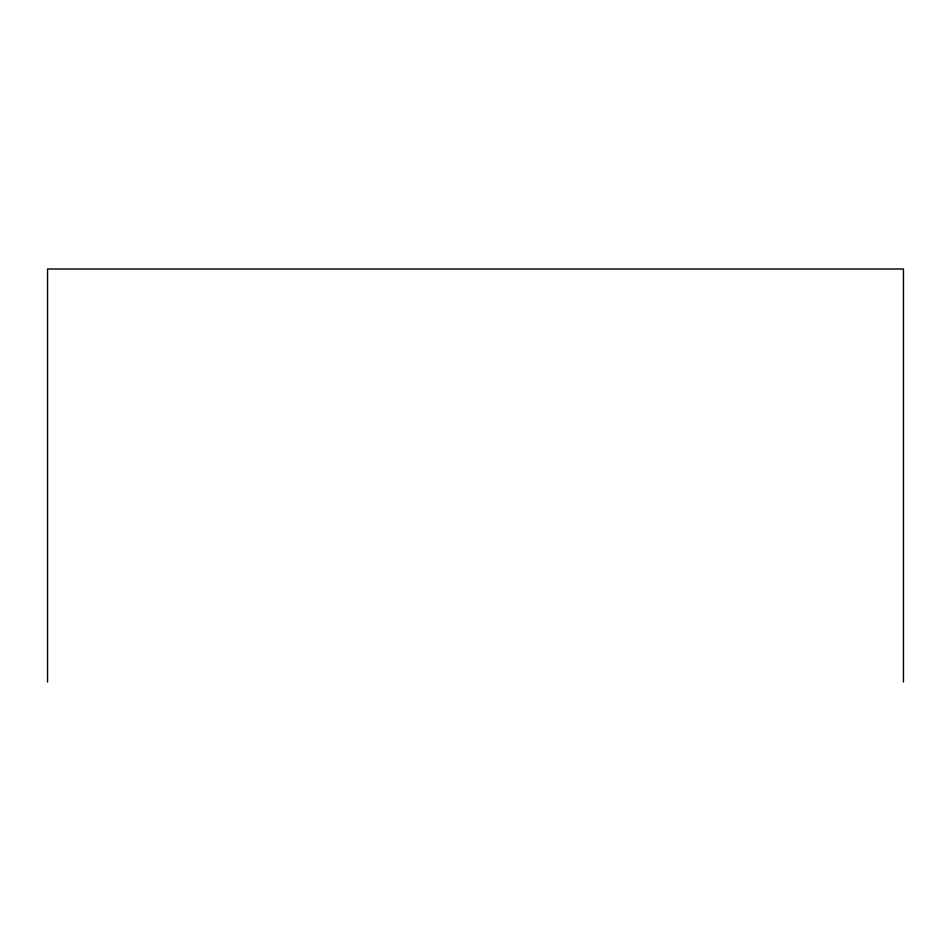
<?xml version="1.0" encoding="UTF-8"?>
<svg xmlns="http://www.w3.org/2000/svg" width="951" height="951" viewBox="0 0 951 951"><rect width="100%" height="100%" fill="white"/><g stroke="black" fill="none" stroke-linecap="round" stroke-linejoin="round"><path stroke-width="1.43" d="M903.45 681.998L903.45 269.002L47.55 269.002L47.55 681.998"/></g></svg>
